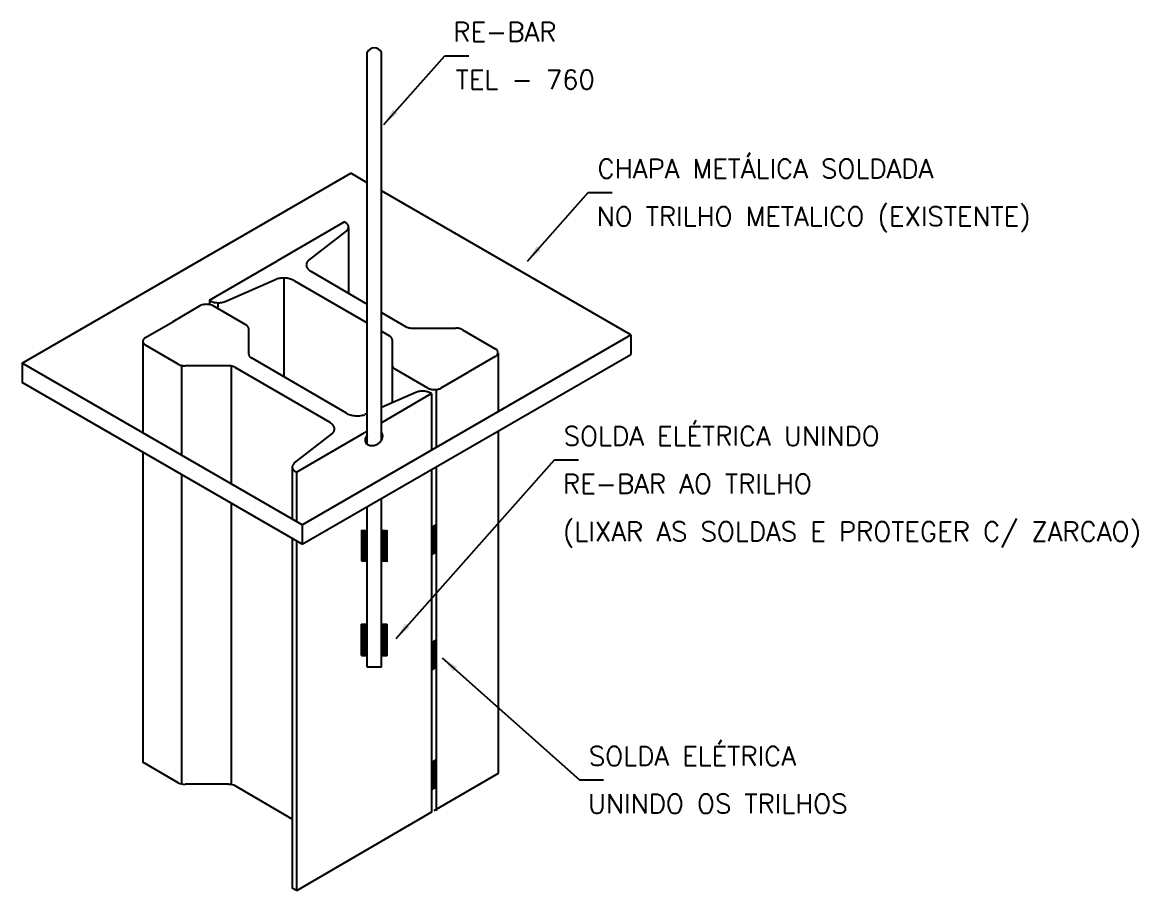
# Model space of a CAD drawing. Header units: millimetres. Extents: x -6123.5 to -6111.8, y -4400.3 to -4384.7.
# Drawn here: x -6123.52 to -6111.84, y -4393.75 to -4384.66 of the extents above; entities that cross this region are included whole.
import ezdxf

# ---------------------------------------------------------------- set-up
doc = ezdxf.new("R2010")
doc.units = ezdxf.units.MM
doc.header["$LTSCALE"] = 10
doc.linetypes.add('HIDDEN', pattern=[0.375, 0.25, -0.125])
doc.layers.add('Termotécnica', color=7, linetype='Continuous')
doc.styles.add('CL80', font='romans.shx', dxfattribs={"height": 10})

# ---------------------------------------------------------------- blocks, each defined once
blk = doc.blocks.new('*X4')
at = {"color": 0}
for p, q in [((3859.14, 964.59), (3862.06, 967.52)), ((3859.14, 964.77), (3861.88, 967.52)), ((3859.14, 964.95), (3861.71, 967.52)), ((3859.14, 965.12), (3861.53, 967.52)), ((3859.14, 965.3), (3861.35, 967.52)), ((3859.14, 965.48), (3861.18, 967.52)), ((3859.14, 965.65), (3861, 967.52)), ((3859.14, 965.83), (3860.82, 967.52)), ((3859.14, 966.01), (3860.64, 967.52)), ((3859.14, 966.19), (3860.47, 967.52)), ((3859.14, 966.36), (3860.29, 967.52)), ((3859.14, 966.54), (3860.11, 967.52)), ((3859.14, 966.72), (3859.94, 967.52)), ((3859.14, 966.89), (3859.76, 967.52)), ((3859.14, 967.07), (3859.58, 967.52)), ((3859.14, 967.25), (3859.41, 967.52)), ((3859.14, 967.42), (3859.23, 967.52)), ((3859.14, 964.42), (3862.14, 967.42)), ((3859.14, 964.24), (3862.14, 967.24)), ((3859.14, 964.06), (3862.14, 967.06)), ((3859.14, 963.89), (3862.14, 966.89)), ((3859.14, 963.71), (3862.14, 966.71)), ((3859.14, 963.53), (3862.14, 966.53)), ((3859.14, 963.36), (3862.14, 966.36)), ((3859.14, 963.18), (3862.14, 966.18)), ((3859.14, 963), (3862.14, 966)), ((3859.14, 962.83), (3862.14, 965.83)), ((3859.14, 962.65), (3862.14, 965.65)), ((3859.14, 962.47), (3862.14, 965.47)), ((3859.14, 962.3), (3862.14, 965.3)), ((3859.14, 962.12), (3862.14, 965.12)), ((3859.14, 961.94), (3862.14, 964.94)), ((3859.14, 961.77), (3862.14, 964.77)), ((3859.14, 961.59), (3862.14, 964.59)), ((3859.14, 961.41), (3862.14, 964.41)), ((3859.14, 961.24), (3862.14, 964.24)), ((3859.14, 961.06), (3862.14, 964.06)), ((3859.14, 960.88), (3862.14, 963.88)), ((3859.14, 960.71), (3862.14, 963.71)), ((3859.14, 960.53), (3862.14, 963.53)), ((3859.14, 960.35), (3862.14, 963.35)), ((3869.57, 964.6), (3872.49, 967.52)), ((3869.57, 964.77), (3872.31, 967.52)), ((3869.57, 964.95), (3872.14, 967.52)), ((3869.57, 965.13), (3871.96, 967.52)), ((3869.57, 965.3), (3871.78, 967.52)), ((3869.57, 965.48), (3871.61, 967.52)), ((3869.57, 965.66), (3871.43, 967.52)), ((3869.57, 965.83), (3871.25, 967.52)), ((3869.57, 966.01), (3871.07, 967.52)), ((3869.57, 966.19), (3870.9, 967.52)), ((3869.57, 966.36), (3870.72, 967.52)), ((3869.57, 966.54), (3870.54, 967.52)), ((3869.57, 966.72), (3870.37, 967.52)), ((3869.57, 966.89), (3870.19, 967.52)), ((3869.57, 967.07), (3870.01, 967.52)), ((3869.57, 967.25), (3869.84, 967.52)), ((3869.57, 967.42), (3869.66, 967.52)), ((3869.57, 964.42), (3872.57, 967.42)), ((3869.57, 964.24), (3872.57, 967.24)), ((3869.57, 964.07), (3872.57, 967.07)), ((3869.57, 963.89), (3872.57, 966.89)), ((3869.57, 963.71), (3872.57, 966.71)), ((3869.57, 963.54), (3872.57, 966.54)), ((3869.57, 963.36), (3872.57, 966.36)), ((3869.57, 963.18), (3872.57, 966.18)), ((3869.57, 963), (3872.57, 966)), ((3869.57, 962.83), (3872.57, 965.83)), ((3869.57, 962.65), (3872.57, 965.65)), ((3869.57, 962.47), (3872.57, 965.47)), ((3869.57, 962.3), (3872.57, 965.3)), ((3869.57, 962.12), (3872.57, 965.12)), ((3869.57, 961.94), (3872.57, 964.94)), ((3869.57, 961.77), (3872.57, 964.77)), ((3869.57, 961.59), (3872.57, 964.59)), ((3869.57, 961.41), (3872.57, 964.41)), ((3869.57, 961.24), (3872.57, 964.24)), ((3869.57, 961.06), (3872.57, 964.06)), ((3869.57, 960.88), (3872.57, 963.88)), ((3869.57, 960.71), (3872.57, 963.71)), ((3869.57, 960.53), (3872.57, 963.53)), ((3869.57, 960.35), (3872.57, 963.35)), ((3859.14, 960.17), (3862.14, 963.17)), ((3859.14, 960), (3862.14, 963)), ((3859.14, 959.82), (3862.14, 962.82)), ((3859.14, 959.64), (3862.14, 962.64)), ((3859.14, 959.47), (3862.14, 962.47)), ((3859.14, 959.29), (3862.14, 962.29)), ((3859.14, 959.11), (3862.14, 962.11)), ((3859.14, 958.94), (3862.14, 961.94)), ((3859.14, 958.76), (3862.14, 961.76)), ((3859.14, 958.58), (3862.14, 961.58)), ((3859.14, 958.41), (3862.14, 961.41)), ((3859.14, 958.23), (3862.14, 961.23)), ((3859.14, 958.05), (3862.14, 961.05)), ((3859.14, 957.88), (3862.14, 960.88)), ((3859.14, 957.7), (3862.14, 960.7)), ((3859.14, 957.52), (3862.14, 960.52)), ((3859.14, 957.35), (3862.14, 960.35)), ((3859.14, 957.17), (3862.14, 960.17)), ((3859.14, 956.99), (3862.14, 959.99)), ((3859.14, 956.82), (3862.14, 959.82)), ((3859.14, 956.64), (3862.14, 959.64)), ((3859.14, 956.46), (3862.14, 959.46)), ((3859.14, 956.29), (3862.14, 959.29)), ((3859.14, 956.11), (3862.14, 959.11)), ((3859.14, 955.93), (3862.14, 958.93)), ((3859.14, 955.76), (3862.14, 958.76)), ((3859.14, 955.58), (3862.14, 958.58)), ((3859.14, 955.4), (3862.14, 958.4)), ((3859.14, 955.23), (3862.14, 958.23)), ((3859.14, 955.05), (3862.14, 958.05)), ((3859.14, 954.87), (3862.14, 957.87)), ((3859.14, 954.69), (3862.14, 957.69)), ((3859.14, 954.52), (3862.14, 957.52)), ((3869.57, 960.18), (3872.57, 963.18)), ((3869.57, 960), (3872.57, 963)), ((3869.57, 959.82), (3872.57, 962.82)), ((3869.57, 959.65), (3872.57, 962.65)), ((3869.57, 959.47), (3872.57, 962.47)), ((3869.57, 959.29), (3872.57, 962.29)), ((3869.57, 959.12), (3872.57, 962.12)), ((3869.57, 958.94), (3872.57, 961.94)), ((3869.57, 958.76), (3872.57, 961.76)), ((3869.57, 958.59), (3872.57, 961.59)), ((3869.57, 958.41), (3872.57, 961.41)), ((3869.57, 958.23), (3872.57, 961.23)), ((3869.57, 958.06), (3872.57, 961.06)), ((3869.57, 957.88), (3872.57, 960.88)), ((3869.57, 957.7), (3872.57, 960.7)), ((3869.57, 957.52), (3872.57, 960.52)), ((3869.57, 957.35), (3872.57, 960.35)), ((3869.57, 957.17), (3872.57, 960.17)), ((3869.57, 956.99), (3872.57, 959.99)), ((3869.57, 956.82), (3872.57, 959.82)), ((3869.57, 956.64), (3872.57, 959.64)), ((3869.57, 956.46), (3872.57, 959.46)), ((3869.57, 956.29), (3872.57, 959.29)), ((3869.57, 956.11), (3872.57, 959.11)), ((3869.57, 955.93), (3872.57, 958.93)), ((3869.57, 955.76), (3872.57, 958.76)), ((3869.57, 955.58), (3872.57, 958.58)), ((3869.57, 955.4), (3872.57, 958.4)), ((3869.57, 955.23), (3872.57, 958.23)), ((3869.57, 955.05), (3872.57, 958.05)), ((3869.57, 954.87), (3872.57, 957.87)), ((3869.57, 954.7), (3872.57, 957.7)), ((3869.57, 954.52), (3872.57, 957.52)), ((3859.14, 954.34), (3862.14, 957.34)), ((3859.14, 954.16), (3862.14, 957.16)), ((3859.14, 953.99), (3862.14, 956.99)), ((3859.14, 953.81), (3862.14, 956.81)), ((3859.14, 953.63), (3862.14, 956.63)), ((3859.14, 953.46), (3862.14, 956.46)), ((3859.14, 953.28), (3862.14, 956.28)), ((3859.14, 953.1), (3862.14, 956.1)), ((3859.14, 952.93), (3862.14, 955.93)), ((3859.14, 952.75), (3862.14, 955.75)), ((3859.14, 952.57), (3862.14, 955.57)), ((3859.14, 952.4), (3862.14, 955.4)), ((3859.14, 952.22), (3862.14, 955.22)), ((3859.14, 952.04), (3862.14, 955.04)), ((3859.14, 951.87), (3862.14, 954.87)), ((3859.14, 951.69), (3862.14, 954.69)), ((3859.14, 951.51), (3862.14, 954.51)), ((3859.14, 951.34), (3862.14, 954.34)), ((3859.21, 951.23), (3862.14, 954.16)), ((3859.38, 951.23), (3862.14, 953.98)), ((3859.56, 951.23), (3862.14, 953.81)), ((3859.74, 951.23), (3862.14, 953.63)), ((3859.91, 951.23), (3862.14, 953.45)), ((3860.09, 951.23), (3862.14, 953.28)), ((3860.27, 951.23), (3862.14, 953.1)), ((3860.44, 951.23), (3862.14, 952.92)), ((3860.62, 951.23), (3862.14, 952.74)), ((3860.8, 951.23), (3862.14, 952.57)), ((3860.97, 951.23), (3862.14, 952.39)), ((3861.15, 951.23), (3862.14, 952.21)), ((3861.33, 951.23), (3862.14, 952.04)), ((3861.5, 951.23), (3862.14, 951.86)), ((3861.68, 951.23), (3862.14, 951.68)), ((3869.57, 954.34), (3872.57, 957.34)), ((3869.57, 954.17), (3872.57, 957.17)), ((3869.57, 953.99), (3872.57, 956.99)), ((3869.57, 953.81), (3872.57, 956.81)), ((3869.57, 953.64), (3872.57, 956.64)), ((3869.57, 953.46), (3872.57, 956.46)), ((3869.57, 953.28), (3872.57, 956.28)), ((3869.57, 953.11), (3872.57, 956.11)), ((3869.57, 952.93), (3872.57, 955.93)), ((3869.57, 952.75), (3872.57, 955.75)), ((3869.57, 952.58), (3872.57, 955.58)), ((3869.57, 952.4), (3872.57, 955.4)), ((3869.57, 952.22), (3872.57, 955.22)), ((3869.57, 952.04), (3872.57, 955.04)), ((3869.57, 951.87), (3872.57, 954.87)), ((3869.57, 951.69), (3872.57, 954.69)), ((3869.57, 951.51), (3872.57, 954.51)), ((3869.57, 951.34), (3872.57, 954.34)), ((3869.64, 951.23), (3872.57, 954.16)), ((3869.81, 951.23), (3872.57, 953.98)), ((3869.99, 951.23), (3872.57, 953.81)), ((3870.17, 951.23), (3872.57, 953.63)), ((3870.34, 951.23), (3872.57, 953.45)), ((3870.52, 951.23), (3872.57, 953.28)), ((3870.7, 951.23), (3872.57, 953.1)), ((3870.87, 951.23), (3872.57, 952.92)), ((3871.05, 951.23), (3872.57, 952.75)), ((3871.23, 951.23), (3872.57, 952.57)), ((3871.4, 951.23), (3872.57, 952.39)), ((3871.58, 951.23), (3872.57, 952.22)), ((3871.76, 951.23), (3872.57, 952.04)), ((3871.93, 951.23), (3872.57, 951.86)), ((3872.11, 951.23), (3872.57, 951.69)), ((3861.86, 951.23), (3862.14, 951.51)), ((3862.03, 951.23), (3862.14, 951.33)), ((3872.29, 951.23), (3872.57, 951.51)), ((3872.46, 951.23), (3872.57, 951.33))]:
    blk.add_line(p, q, dxfattribs=at)
blk = doc.blocks.new('*X3')
at = {"color": 0}
for p, q in [((3895.8, 1017.35), (3898.32, 1019.86)), ((3895.8, 1017.17), (3898.32, 1019.69)), ((3895.8, 1017.52), (3897.97, 1019.69)), ((3895.8, 1016.99), (3898.32, 1019.51)), ((3895.8, 1017.7), (3897.55, 1019.45)), ((3895.8, 1016.81), (3898.32, 1019.33)), ((3895.8, 1017.88), (3897.13, 1019.21)), ((3895.8, 1016.64), (3898.32, 1019.16)), ((3895.8, 1016.46), (3898.32, 1018.98)), ((3895.8, 1018.05), (3896.71, 1018.96)), ((3895.8, 1016.28), (3898.32, 1018.8)), ((3895.8, 1018.23), (3896.29, 1018.72)), ((3895.8, 1016.11), (3898.32, 1018.63)), ((3895.8, 1018.41), (3895.88, 1018.48)), ((3895.8, 1015.93), (3898.32, 1018.45)), ((3895.8, 1015.75), (3898.32, 1018.27)), ((3895.8, 1015.58), (3898.32, 1018.1)), ((3895.8, 1015.4), (3898.32, 1017.92)), ((3895.8, 1015.22), (3898.32, 1017.74)), ((3895.8, 1015.05), (3898.32, 1017.57)), ((3895.8, 1014.87), (3898.32, 1017.39)), ((3895.8, 1014.69), (3898.32, 1017.21)), ((3895.8, 1014.52), (3898.32, 1017.04)), ((3895.8, 1014.34), (3898.32, 1016.86)), ((3895.8, 1014.16), (3898.32, 1016.68)), ((3895.8, 1013.99), (3898.32, 1016.51)), ((3895.8, 1013.81), (3898.32, 1016.33)), ((3895.8, 1013.63), (3898.32, 1016.15)), ((3895.8, 1013.46), (3898.32, 1015.98)), ((3895.8, 1013.28), (3898.32, 1015.8)), ((3895.8, 1013.1), (3898.32, 1015.62)), ((3895.8, 1012.93), (3898.32, 1015.45)), ((3895.8, 1012.75), (3898.32, 1015.27)), ((3895.8, 1012.57), (3898.32, 1015.09)), ((3895.8, 1012.4), (3898.32, 1014.91)), ((3895.8, 1012.22), (3898.32, 1014.74)), ((3895.8, 1012.04), (3898.32, 1014.56)), ((3895.8, 1011.87), (3898.32, 1014.38)), ((3895.8, 1011.69), (3898.32, 1014.21)), ((3895.8, 1011.51), (3898.32, 1014.03)), ((3895.8, 1011.33), (3898.32, 1013.85)), ((3895.8, 1011.16), (3898.32, 1013.68)), ((3895.8, 1010.98), (3898.32, 1013.5)), ((3895.8, 1010.8), (3898.32, 1013.32)), ((3895.8, 1010.63), (3898.32, 1013.15)), ((3895.8, 1010.45), (3898.32, 1012.97)), ((3895.8, 1010.27), (3898.32, 1012.79)), ((3895.8, 1010.1), (3898.32, 1012.62)), ((3895.8, 1009.92), (3898.32, 1012.44)), ((3895.8, 1009.74), (3898.32, 1012.26)), ((3895.8, 1009.57), (3898.32, 1012.09)), ((3895.8, 1009.39), (3898.32, 1011.91)), ((3895.8, 1009.21), (3898.32, 1011.73)), ((3895.8, 1009.04), (3898.32, 1011.56)), ((3895.8, 1008.86), (3898.32, 1011.38)), ((3895.8, 1008.68), (3898.32, 1011.2)), ((3895.8, 1008.51), (3898.32, 1011.03)), ((3895.8, 1008.33), (3898.32, 1010.85)), ((3895.8, 1008.15), (3898.32, 1010.67)), ((3895.8, 1007.98), (3898.32, 1010.5)), ((3895.8, 1007.8), (3898.32, 1010.32)), ((3895.8, 1007.62), (3898.32, 1010.14)), ((3895.8, 1007.45), (3898.32, 1009.97)), ((3895.8, 1007.27), (3898.32, 1009.79)), ((3895.8, 1007.09), (3898.32, 1009.61)), ((3895.8, 1006.92), (3898.32, 1009.43)), ((3895.8, 1006.74), (3898.32, 1009.26)), ((3895.8, 1006.56), (3898.32, 1009.08)), ((3895.8, 1006.38), (3898.32, 1008.9)), ((3895.8, 1006.21), (3898.32, 1008.73)), ((3895.8, 1006.03), (3898.32, 1008.55)), ((3895.8, 1005.85), (3898.32, 1008.37)), ((3895.8, 1005.68), (3898.32, 1008.2)), ((3895.8, 1005.5), (3898.32, 1008.02)), ((3895.8, 1005.32), (3898.32, 1007.84)), ((3895.8, 1005.15), (3898.32, 1007.67)), ((3895.8, 1004.97), (3898.32, 1007.49)), ((3895.8, 1004.79), (3898.32, 1007.31)), ((3895.8, 1004.62), (3898.32, 1007.14)), ((3895.8, 1004.44), (3898.32, 1006.96)), ((3895.8, 1004.26), (3898.32, 1006.78)), ((3895.8, 1004.09), (3898.32, 1006.61)), ((3895.8, 1003.91), (3898.32, 1006.43)), ((3896.12, 1004.05), (3898.32, 1006.25)), ((3896.53, 1004.29), (3898.32, 1006.08)), ((3896.95, 1004.53), (3898.32, 1005.9)), ((3897.37, 1004.77), (3898.32, 1005.72)), ((3897.79, 1005.01), (3898.32, 1005.55)), ((3898.21, 1005.26), (3898.32, 1005.37))]:
    blk.add_line(p, q, dxfattribs=at)

msp = doc.modelspace()

# ---------------------------------------------------------------- linework, layer by layer
at = {"layer": 'Termotécnica', "color": 2}
for p, q in [((-6119.907, -4389.081), (-6119.907, -4384.977)), ((-6119.758, -4389.039), (-6119.758, -4384.977)), ((-6119.732, -4385.732), (-6119.094, -4385.013)), ((-6119.094, -4385.013), (-6118.844, -4385.013)), ((-6123.517, -4388.23, 31.27), (-6120.077, -4386.244, 31.27)), ((-6119.907, -4386.342, 32.238), (-6120.077, -4386.244, 32.238)), ((-6117.147, -4387.935, 32.238), (-6119.758, -4386.428, 32.238)), ((-6118.23, -4387.165), (-6117.592, -4386.446)), ((-6117.592, -4386.446), (-6117.342, -4386.446)), ((-6120.587, -4389.922, 29.296), (-6117.147, -4387.935, 29.296)), ((-6117.147, -4387.935, 29.296), (-6117.147, -4388.141, 29.296)), ((-6123.517, -4388.23, 30.83), (-6123.517, -4388.435, 30.83)), ((-6120.587, -4389.922, 30.83), (-6123.517, -4388.23, 30.83)), ((-6120.587, -4390.127, 29.296), (-6117.147, -4388.141, 29.296)), ((-6120.587, -4390.127, 30.83), (-6123.517, -4388.435, 30.83)), ((-6118.537, -4388.944), (-6118.537, -4392.526)), ((-6122.254, -4389.165), (-6122.254, -4392.408)), ((-6119.605, -4391.114), (-6117.946, -4389.244)), ((-6117.946, -4389.244), (-6117.696, -4389.244)), ((-6121.851, -4389.397), (-6121.851, -4392.632)), ((-6119.233, -4389.346), (-6119.233, -4392.931)), ((-6119.183, -4389.317), (-6119.183, -4392.917)), ((-6121.329, -4389.699), (-6121.329, -4392.641)), ((-6119.907, -4391.413), (-6119.907, -4389.735)), ((-6119.758, -4391.413), (-6119.758, -4389.649)), ((-6120.587, -4389.922, 30.83), (-6120.587, -4390.127, 29.296)), ((-6119.698, -4390.306), (-6119.698, -4389.98)), ((-6120.691, -4390.067), (-6120.691, -4393.728)), ((-6120.648, -4390.092), (-6120.648, -4393.754)), ((-6119.967, -4391.29), (-6119.967, -4390.964)), ((-6119.698, -4391.29), (-6119.698, -4390.964)), ((-6119.122, -4391.317), (-6117.683, -4392.593)), ((-6119.758, -4391.413), (-6119.907, -4391.413)), ((-6117.683, -4392.593), (-6117.433, -4392.593))]:
    msp.add_line(p, q, dxfattribs=at)
at = {"layer": 'Termotécnica', "color": 1, "linetype": 'HIDDEN', "extrusion": (0, -0.813516, 0.581542)}
for p, q in [((-6120.145, -4386.751, 32.963), (-6120.852, -4387.162, 32.388)), ((-6120.145, -4386.751, 32.963), (-6120.136, -4386.756, 32.956)), ((-6120.125, -4386.847, 32.829), (-6120.524, -4387.158, 32.394)), ((-6121.559, -4387.573, 31.813), (-6120.852, -4387.162, 32.388)), ((-6120.498, -4387.269, 32.238), (-6119.907, -4387.613, 31.757)), ((-6121.394, -4387.585, 31.797), (-6120.859, -4387.353, 32.121)), ((-6120.667, -4387.368, 32.1), (-6119.907, -4387.81, 31.481)), ((-6121.66, -4387.632, 31.731), (-6121.943, -4387.797, 31.5)), ((-6121.559, -4387.573, 31.813), (-6121.551, -4387.578, 31.806)), ((-6121.177, -4387.831, 31.452), (-6121.518, -4387.632, 31.731)), ((-6119.758, -4387.7, 31.636), (-6119.504, -4387.847, 31.43)), ((-6122.226, -4387.961, 31.27), (-6121.943, -4387.797, 31.5)), ((-6121.147, -4388.136, 31.025), (-6121.147, -4387.872, 31.395)), ((-6119.434, -4387.864, 31.406), (-6118.979, -4387.864, 31.406)), ((-6118.908, -4387.881, 31.382), (-6118.567, -4388.08, 31.104)), ((-6119.758, -4387.897, 31.36), (-6119.674, -4387.946, 31.292)), ((-6119.645, -4387.987, 31.234), (-6119.645, -4388.251, 30.865)), ((-6121.884, -4388.242, 30.877), (-6122.226, -4388.043, 31.155)), ((-6120.125, -4388.755, 30.16), (-6121.118, -4388.177, 30.968)), ((-6118.567, -4388.162, 30.989), (-6118.85, -4388.327, 30.759)), ((-6121.358, -4388.259), (-6121.813, -4388.259)), ((-6120.295, -4388.854, 30.022), (-6121.288, -4388.276, 30.83)), ((-6119.616, -4388.292, 30.807), (-6119.274, -4388.491, 30.529)), ((-6119.132, -4388.491, 30.529), (-6118.85, -4388.327, 30.759)), ((-6119.398, -4388.538, 30.463), (-6119.758, -4388.694, 30.245)), ((-6119.233, -4388.55, 30.447), (-6119.758, -4388.855, 30.02)), ((-6119.233, -4388.55, 30.447), (-6119.242, -4388.545, 30.453)), ((-6119.907, -4388.759, 30.154), (-6119.933, -4388.77, 30.138)), ((-6119.907, -4388.941, 29.899), (-6119.94, -4388.961, 29.872)), ((-6120.667, -4389.276, 29.43), (-6120.268, -4388.965, 29.866)), ((-6120.648, -4389.372, 29.296), (-6119.94, -4388.961, 29.872)), ((-6120.648, -4389.372, 29.296), (-6120.656, -4389.367, 29.303))]:
    msp.add_line(p, q, dxfattribs=at)
at = {"layer": 'Termotécnica', "color": 1, "linetype": 'HIDDEN'}
for p, q in [((-6120.101, -4386.811), (-6120.101, -4387.5)), ((-6120.78, -4387.341), (-6120.78, -4388.374)), ((-6121.559, -4387.574), (-6121.559, -4387.618)), ((-6121.469, -4387.598), (-6121.469, -4387.661)), ((-6122.254, -4388.009), (-6122.254, -4388.959)), ((-6118.537, -4388.124), (-6118.537, -4388.738)), ((-6121.851, -4388.255), (-6121.851, -4389.191)), ((-6121.329, -4388.262), (-6121.329, -4389.493)), ((-6119.645, -4388.256), (-6119.645, -4388.645)), ((-6119.233, -4388.55), (-6119.233, -4389.14)), ((-6119.183, -4388.508), (-6119.183, -4389.111)), ((-6120.691, -4389.321), (-6120.691, -4389.861)), ((-6120.648, -4389.372), (-6120.648, -4389.886))]:
    msp.add_line(p, q, dxfattribs=at)
at = {"layer": 'Termotécnica', "color": 1}
for p, q in [((-6119.967, -4390.964), (-6119.907, -4390.964)), ((-6119.758, -4390.964), (-6119.698, -4390.964)), ((-6119.967, -4391.29), (-6119.907, -4391.29)), ((-6119.758, -4391.29), (-6119.698, -4391.29))]:
    msp.add_line(p, q, dxfattribs=at)
at = {"layer": 'Termotécnica', "color": 2, "extrusion": (0, -0.813516, 0.581542)}
for p, q in [((-6121.884, -4392.623, 30.877), (-6122.254, -4392.408, 31.179)), ((-6118.537, -4392.526), (-6119.21, -4392.917)), ((-6121.358, -4392.64, 30.853), (-6121.813, -4392.64, 30.853)), ((-6120.691, -4393.004, 30.344), (-6121.288, -4392.657, 30.83)), ((-6119.233, -4392.931), (-6120.648, -4393.754)), ((-6120.648, -4393.753, 29.296), (-6120.691, -4393.728, 29.332))]:
    msp.add_line(p, q, dxfattribs=at)
at = {"layer": 'Termotécnica', "color": 1}
for points in [[(-6119.907, -4388.982, 0.070551), (-6119.922, -4389.006, 0.106332), (-6119.928, -4389.038, 0.128927), (-6119.921, -4389.065, 0.128927)], [(-6119.921, -4389.065, 0.128927), (-6119.902, -4389.084, 0.106332), (-6119.871, -4389.094, 0.084814), (-6119.836, -4389.092, 0.074069), (-6119.8, -4389.078, 0.074069), (-6119.769, -4389.054, 0.084814), (-6119.75, -4389.025, 0.106332), (-6119.744, -4388.993, 0.128927), (-6119.751, -4388.966, 0.055474), (-6119.758, -4388.957, 0.106332)]]:
    msp.add_lwpolyline(points, format="xyb", dxfattribs=at)
at = {"layer": 'Termotécnica', "color": 2}
msp.add_arc((-6119.832, -4385.015), 0.0832, 26.6748, 153.3252, dxfattribs=at)
at = {"layer": 'Termotécnica', "color": 1, "linetype": 'HIDDEN', "extrusion": (0, -0.813516, 0.581542)}
for centre, radius, start, end in [((-6120.221, -2524.359, 3587.862), 0.12, 323.3097, 45), ((-6120.384, -2525.044, 3587.862), 0.16, 150.5241, 225), ((-6120.78, -2525.44, 3587.862), 0.16, 45, 119.4759), ((-6121.589, -2525.852, 3587.862), 0.1, 45, 135), ((-6121.466, -2525.603, 3587.862), 0.12, 225, 306.6903), ((-6121.247, -2526.193, 3587.862), 0.1, 360, 45), ((-6119.434, -2526.08, 3587.862), 0.1, 225, 270), ((-6118.979, -2526.28, 3587.862), 0.1, 45, 90), ((-6122.155, -2526.417, 3587.862), 0.1, 135, 225), ((-6119.745, -2526.391, 3587.862), 0.1, 360, 45), ((-6118.637, -2526.621, 3587.862), 0.1, 315, 45), ((-6121.813, -2526.759, 3587.862), 0.1, 225, 270), ((-6121.047, -2526.648, 3587.862), 0.1, 180, 225), ((-6121.358, -2526.959, 3587.862), 0.1, 45, 90), ((-6119.545, -2526.845, 3587.862), 0.1, 180, 225), ((-6119.326, -2527.435, 3587.862), 0.12, 45, 126.6903), ((-6119.203, -2527.187, 3587.862), 0.1, 225, 315), ((-6120.012, -2527.599, 3587.862), 0.16, 225, 299.4759), ((-6120.408, -2527.995, 3587.862), 0.16, 330.5241, 45), ((-6120.571, -2528.68, 3587.862), 0.12, 143.3097, 225)]:
    msp.add_arc(centre, radius, start, end, dxfattribs=at)
at = {"layer": 'Termotécnica', "color": 2, "extrusion": (0, -0.813516, 0.581542)}
for centre, start, end in [((-6121.813, -2529.307, 3591.426), 225, 270), ((-6121.358, -2529.507, 3591.426), 45, 90)]:
    msp.add_arc(centre, 0.1, start, end, dxfattribs=at)
at = {"layer": 'Termotécnica', "color": 2}
for points in [[(-6119.636, -4385.577), (-6119.591, -4385.617), (-6119.732, -4385.732)], [(-6118.134, -4387.01), (-6118.089, -4387.049), (-6118.23, -4387.165)], [(-6119.509, -4390.958), (-6119.463, -4390.998), (-6119.605, -4391.114)], [(-6118.966, -4391.413), (-6119.006, -4391.458), (-6119.122, -4391.317)]]:
    msp.add_solid(points, dxfattribs=at)

# ---------------------------------------------------------------- block references
at = {"layer": 'Termotécnica', "color": 3, "xscale": 0.01999999999998181, "yscale": 0.01999999999998181, "zscale": 0.02}
for name, p in [('*X4', (-6197.149, -4409.33)), ('*X3', (-6197.149, -4410.315)), ('*X4', (-6197.149, -4410.315)), ('*X3', (-6197.149, -4411.523)), ('*X3', (-6197.149, -4412.775))]:
    msp.add_blockref(name, p, dxfattribs=at)

# ---------------------------------------------------------------- texts
at = {"layer": 'Termotécnica', "color": 3, "style": 'CL80'}
for s, p in [('RE-BAR', (-6119.006, -4384.863)), ('TEL - 760', (-6118.98, -4385.363)), ('CHAPA METÁLICA SOLDADA', (-6117.496, -4386.295)), ('NO TRILHO METALICO (EXISTENTE)', (-6117.505, -4386.795)), ('SOLDA ELÉTRICA UNINDO', (-6117.85, -4389.094)), ('RE-BAR AO TRILHO', (-6117.858, -4389.594)), ('(LIXAR AS SOLDAS E PROTEGER C/ ZARCAO)', (-6117.858, -4390.094)), ('SOLDA ELÉTRICA', (-6117.587, -4392.444)), ('UNINDO OS TRILHOS', (-6117.595, -4392.943))]:
    msp.add_text(s, height=0.2, dxfattribs=at).set_placement(p)

doc.saveas('drawing.dxf')
